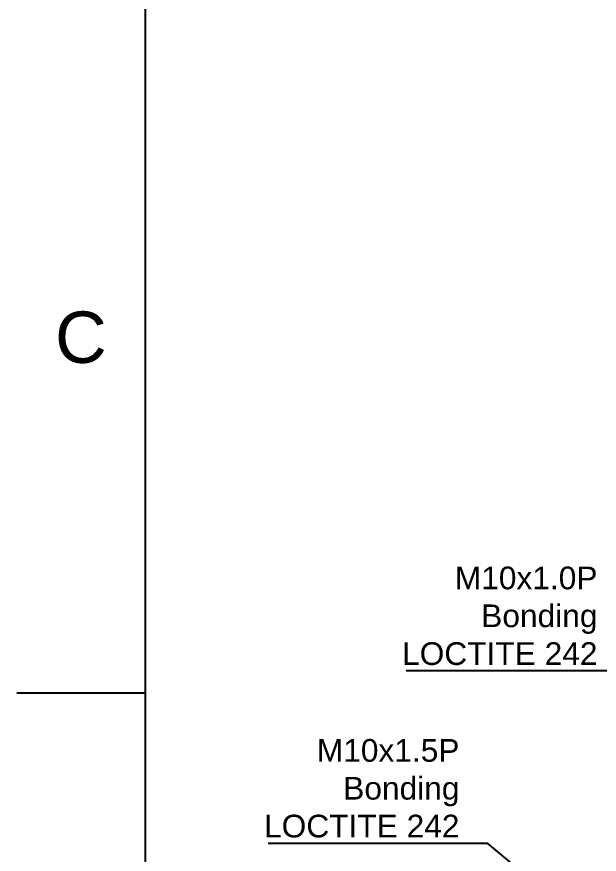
# Model space of a CAD drawing. Header units: millimetres. Extents: x 601 to 1195, y -13 to 407.
# Drawn here: x 601.1 to 665.3, y 139.8 to 232.1 of the extents above; entities that cross this region are included whole.
import ezdxf

# ---------------------------------------------------------------- set-up
doc = ezdxf.new("R2010")
doc.units = ezdxf.units.MM
doc.header["$LTSCALE"] = 0.1
doc.layers.add('DIM', color=3, linetype='Continuous')
doc.styles.get("Standard").update_dxf_attribs({"font": 'arial_0.ttf'})
doc.dimstyles.new('ISO-25', dxfattribs={"dimtxt": 2.5, "dimasz": 2.5, "dimexe": 1.25, "dimexo": 0.625, "dimtad": 1, "dimtxsty": 'Standard', "dimcen": 2.5, "dimadec": 0, "dimazin": 0, "dimtfac": 1, "dimtmove": 0, "dimatfit": 3, "dimfxl": 1, "dimarcsym": 0})

msp = doc.modelspace()

# ---------------------------------------------------------------- linework, layer by layer
for p, q in [((615.21, 392.586), (615.21, 0.869)), ((615.21, 157.556), (601.069, 157.556))]:
    msp.add_line(p, q)

# ---------------------------------------------------------------- texts
at = {"insert": (608.14, 196.728), "char_height": 5.657, "attachment_point": 5}
msp.add_mtext_dynamic_manual_height_columns('C', width=10, gutter_width=12.5, heights=[0], dxfattribs=at)
at = {"layer": 'DIM', "char_height": 2.5, "attachment_point": 9}
for s, insert in [('M10x1.0P\\PBonding\\PLOCTITE 242', (665.082, 160.626)), ('M10x1.5P\\PBonding\\PLOCTITE 242', (649.87, 141.627))]:
    msp.add_mtext(s, dxfattribs=dict(at, insert=insert))

# ---------------------------------------------------------------- leaders
at = {"layer": 'DIM', "annotation_type": 0, "has_hookline": 1, "hookline_direction": 1, "text_width": 21.105}
for points in [[(686.253, 144.966), (668.207, 160.001), (665.707, 160.001)], [(671.041, 125.967), (652.995, 141.002), (650.495, 141.002)]]:
    msp.add_leader(points, dimstyle='ISO-25', dxfattribs=at)

doc.saveas('drawing.dxf')
